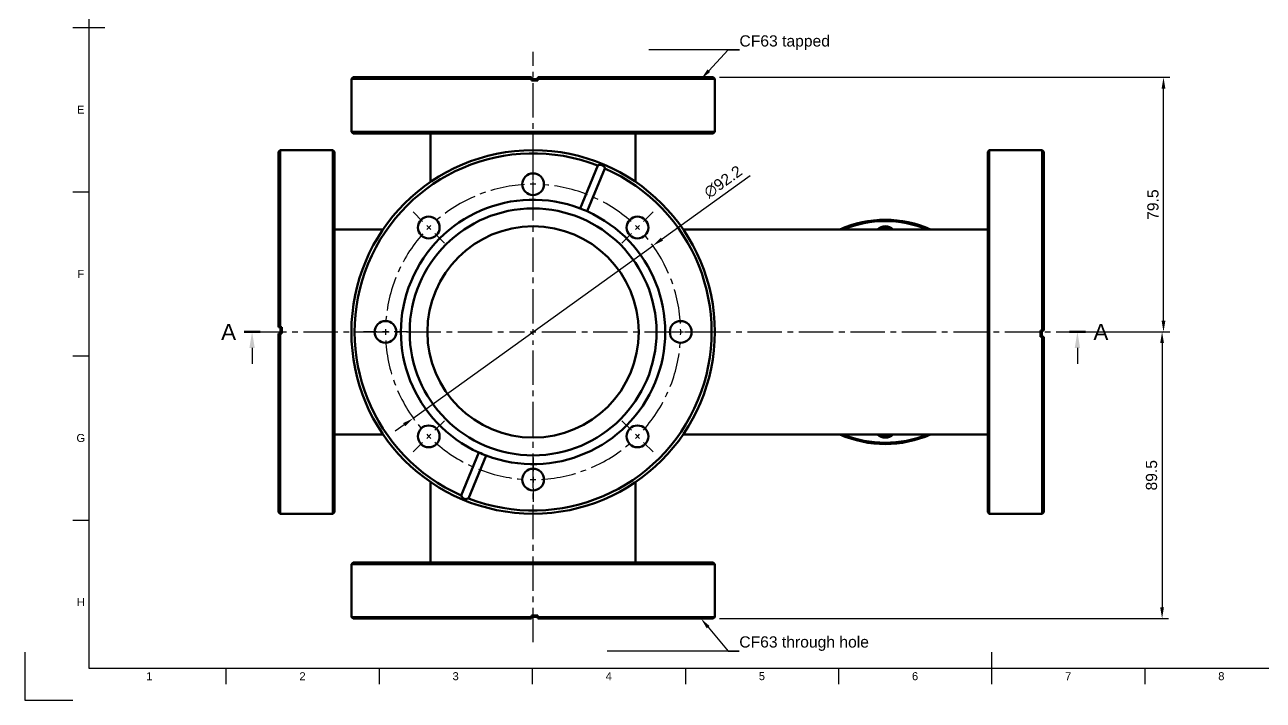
# Model space of a CAD drawing. Header units: millimetres. Extents: x 0 to 594, y 0 to 420.
# Drawn here: x 0 to 386.8, y 0 to 210.9 of the extents above; entities that cross this region are included whole.
import ezdxf
from ezdxf import colors
from ezdxf.entities.mleader import LeaderData, LeaderLine
from ezdxf.enums import TextEntityAlignment as Align
from ezdxf.math import Vec2, Vec3

# ---------------------------------------------------------------- set-up
doc = ezdxf.new("R2010")
doc.units = ezdxf.units.MM
doc.header["$LTSCALE"] = 0.75
doc.linetypes.add('CENTER2', pattern=[28.575, 19.05, -3.175, 3.175, -3.175])
for name, color, linetype, lineweight in [('Border', 7, 'Continuous', 25), ('FD_Dimensions', 7, 'Continuous', 25), ('Leaders', 7, 'Continuous', 25), ('Section Lines', 7, 'Continuous', 25), ('Smart Centers', 7, 'CENTER2', 25), ('Visible', 7, 'Continuous', 50)]:
    doc.layers.add(name, color=color, linetype=linetype, lineweight=lineweight)
doc.styles.add('FusionTitle', font='')
doc.styles.get("Standard").update_dxf_attribs({"font": 'arial.ttf'})
doc.styles.get('FusionTitle').set_extended_font_data('Arial Unicode MS')
doc.dimstyles.new('Dim-ISO-25', dxfattribs={"dimtxt": 3.5, "dimasz": 3.5, "dimexe": 2, "dimexo": 2, "dimgap": 1.5, "dimtad": 1, "dimzin": 12, "dimdsep": 46, "dimtxsty": 'Standard', "dimcen": 0, "dimazin": 3, "dimtp": 0.1, "dimtm": 0.1, "dimtfac": 0.714, "dimtmove": 0, "dimatfit": 3, "dimfxl": 1, "dimtzin": 12, "dimarcsym": 0})

# ---------------------------------------------------------------- blocks, each defined once
blk = doc.blocks.new('ISO_A2_SHEET')
at = {"layer": 'Border'}
for p, q in [((20, 410), (20, 10)), ((15, 210), (25, 210)), ((15, 158.75), (20, 158.75)), ((15, 107.5), (20, 107.5)), ((15, 56.25), (20, 56.25)), ((0, 15), (0, 0)), ((302, 15), (302, 5)), ((20, 10), (584, 10)), ((62.8335, 10), (62.8335, 5)), ((110.6668, 10), (110.6668, 5)), ((158.5001, 10), (158.5001, 5)), ((206.3334, 10), (206.3334, 5)), ((254.1667, 10), (254.1667, 5)), ((349.8333, 10), (349.8333, 5)), ((0, 0), (15, 0))]:
    blk.add_line(p, q, dxfattribs=at)
at = {"layer": 'Border', "style": 'FusionTitle'}
for s, p in [('E', (17.5, 184.375)), ('F', (17.5, 133.125)), ('G', (17.5, 81.875)), ('H', (17.5, 30.625)), ('1', (38.91685, 7.5)), ('2', (86.75015, 7.5)), ('3', (134.58345, 7.5)), ('4', (182.41675, 7.5)), ('5', (230.25005, 7.5)), ('6', (278.08335, 7.5)), ('7', (325.91665, 7.5)), ('8', (373.74995, 7.5))]:
    blk.add_text(s, height=2.5, dxfattribs=at).set_placement(p, align=Align.MIDDLE)
blk = doc.blocks.new('*U11')
at = {"layer": 'Smart Centers', "color": 0, "ltscale": 0.75, "transparency": 16777216}
for p, q in [((0, 2.678906), (0, 87.504096)), ((-87.774118, 0), (-2.678906, 0)), ((2.678906, 0), (170.018461, 0)), ((0, -96.866137), (0, -2.678906))]:
    blk.add_line(p, q, dxfattribs=at)
at = {"layer": 'Smart Centers', "color": 0, "linetype": 'Continuous', "ltscale": 0.75, "transparency": 16777216}
for p, q in [((-0.892969, 0), (0.892969, 0)), ((0, -0.892969), (0, 0.892969))]:
    blk.add_line(p, q, dxfattribs=at)
blk = doc.blocks.new('*D38')
at = {"layer": 'Defpoints', "color": 0, "transparency": 16777216}
for p in [(215.025122, 194.483001), (355.685313, 194.483001), (328.793583, 114.983001)]:
    blk.add_point(p, dxfattribs=at)
at = {"layer": 'FD_Dimensions', "lineweight": -2, "transparency": 16777216}
for p, q in [((217.025122, 194.483001), (357.685313, 194.483001)), ((355.685313, 118.483001), (355.685313, 190.983001)), ((330.793583, 114.983001), (357.685313, 114.983001))]:
    blk.add_line(p, q, dxfattribs=at)
at = {"layer": 'FD_Dimensions', "transparency": 16777216}
for points in [[(355.10198, 190.983001), (356.268646, 190.983001), (355.685313, 194.483001)], [(355.10198, 118.483001), (356.268646, 118.483001), (355.685313, 114.983001)]]:
    blk.add_solid(points, dxfattribs=at)
at = {"layer": 'FD_Dimensions', "color": 0, "transparency": 16777216, "insert": (352.398308, 154.733001), "char_height": 3.5, "attachment_point": 5, "rotation": 90}
blk.add_mtext('79.5', dxfattribs=at)
blk = doc.blocks.new('*D39')
at = {"layer": 'Defpoints', "color": 0, "transparency": 16777216}
for p in [(328.793583, 114.983001), (215.025122, 25.483001), (355.241065, 25.483001)]:
    blk.add_point(p, dxfattribs=at)
at = {"layer": 'FD_Dimensions', "lineweight": -2, "transparency": 16777216}
for p, q in [((330.793583, 114.983001), (357.241065, 114.983001)), ((355.241065, 111.483001), (355.241065, 28.983001)), ((217.025122, 25.483001), (357.241065, 25.483001))]:
    blk.add_line(p, q, dxfattribs=at)
at = {"layer": 'FD_Dimensions', "transparency": 16777216}
for points in [[(354.657732, 111.483001), (355.824399, 111.483001), (355.241065, 114.983001)], [(354.657732, 28.983001), (355.824399, 28.983001), (355.241065, 25.483001)]]:
    blk.add_solid(points, dxfattribs=at)
at = {"layer": 'FD_Dimensions', "color": 0, "transparency": 16777216, "insert": (351.95406, 70.233001), "char_height": 3.5, "attachment_point": 5, "rotation": 90}
blk.add_mtext('89.5', dxfattribs=at)
blk = doc.blocks.new('*U22')
at = {"layer": 'Smart Centers', "color": 0, "ltscale": 0.75, "transparency": 16777216}
for p, q in [((-34.491895, 34.491895), (-37.476659, 37.476659)), ((-27.718586, 27.718586), (-30.70335, 30.70335))]:
    blk.add_line(p, q, dxfattribs=at)
at = {"layer": 'Smart Centers', "color": 0, "linetype": 'Continuous', "ltscale": 0.75, "transparency": 16777216}
blk.add_line((-31.966198, 31.966198), (-33.229047, 33.229047), dxfattribs=at)
blk.add_arc((0, 0), 46.1, 133.890149, 136.109851, dxfattribs=at)
blk = doc.blocks.new('*U23')
at = {"layer": 'Smart Centers', "color": 0, "ltscale": 0.75, "transparency": 16777216}
for p, q in [((-48.778906, 0), (-53, 0)), ((-39.2, 0), (-43.421094, 0))]:
    blk.add_line(p, q, dxfattribs=at)
at = {"layer": 'Smart Centers', "color": 0, "linetype": 'Continuous', "ltscale": 0.75, "transparency": 16777216}
blk.add_line((-45.207031, 0), (-46.992969, 0), dxfattribs=at)
blk.add_arc((0, 0), 46.1, 178.890149, 181.109851, dxfattribs=at)
blk = doc.blocks.new('*U24')
at = {"layer": 'Smart Centers', "color": 0, "ltscale": 0.75, "transparency": 16777216}
for p, q in [((0, 48.778906), (0, 53)), ((0, 39.2), (0, 43.421094))]:
    blk.add_line(p, q, dxfattribs=at)
at = {"layer": 'Smart Centers', "color": 0, "linetype": 'Continuous', "ltscale": 0.75, "transparency": 16777216}
blk.add_line((0, 45.207031), (0, 46.992969), dxfattribs=at)
blk.add_arc((0, 0), 46.1, 88.890149, 91.109851, dxfattribs=at)
blk = doc.blocks.new('*U25')
at = {"layer": 'Smart Centers', "color": 0, "ltscale": 0.75, "transparency": 16777216}
for p, q in [((34.491895, 34.491895), (37.476659, 37.476659)), ((27.718586, 27.718586), (30.70335, 30.70335))]:
    blk.add_line(p, q, dxfattribs=at)
at = {"layer": 'Smart Centers', "color": 0, "linetype": 'Continuous', "ltscale": 0.75, "transparency": 16777216}
blk.add_line((31.966198, 31.966198), (33.229047, 33.229047), dxfattribs=at)
blk.add_arc((0, 0), 46.1, 43.890149, 46.109851, dxfattribs=at)
blk = doc.blocks.new('*U26')
at = {"layer": 'Smart Centers', "color": 0, "ltscale": 0.75, "transparency": 16777216}
for p, q in [((39.2, 0), (43.421094, 0)), ((48.778906, 0), (53, 0))]:
    blk.add_line(p, q, dxfattribs=at)
at = {"layer": 'Smart Centers', "color": 0, "linetype": 'Continuous', "ltscale": 0.75, "transparency": 16777216}
blk.add_line((45.207031, 0), (46.992969, 0), dxfattribs=at)
blk.add_arc((0, 0), 46.1, 358.890149, 1.109851, dxfattribs=at)
blk = doc.blocks.new('*U27')
at = {"layer": 'Smart Centers', "color": 0, "ltscale": 0.75, "transparency": 16777216}
for p, q in [((27.718586, -27.718586), (30.70335, -30.70335)), ((34.491895, -34.491895), (37.476659, -37.476659))]:
    blk.add_line(p, q, dxfattribs=at)
at = {"layer": 'Smart Centers', "color": 0, "linetype": 'Continuous', "ltscale": 0.75, "transparency": 16777216}
blk.add_line((31.966198, -31.966198), (33.229047, -33.229047), dxfattribs=at)
blk.add_arc((0, 0), 46.1, 313.890149, 316.109851, dxfattribs=at)
blk = doc.blocks.new('*U28')
at = {"layer": 'Smart Centers', "color": 0, "ltscale": 0.75, "transparency": 16777216}
for p, q in [((0, -39.2), (0, -43.421094)), ((0, -48.778906), (0, -53))]:
    blk.add_line(p, q, dxfattribs=at)
at = {"layer": 'Smart Centers', "color": 0, "linetype": 'Continuous', "ltscale": 0.75, "transparency": 16777216}
blk.add_line((0, -45.207031), (0, -46.992969), dxfattribs=at)
blk.add_arc((0, 0), 46.1, 268.890149, 271.109851, dxfattribs=at)
blk = doc.blocks.new('*U29')
at = {"layer": 'Smart Centers', "color": 0, "ltscale": 0.75, "transparency": 16777216}
for p, q in [((-27.718586, -27.718586), (-30.70335, -30.70335)), ((-34.491895, -34.491895), (-37.476659, -37.476659))]:
    blk.add_line(p, q, dxfattribs=at)
at = {"layer": 'Smart Centers', "color": 0, "linetype": 'Continuous', "ltscale": 0.75, "transparency": 16777216}
blk.add_line((-31.966198, -31.966198), (-33.229047, -33.229047), dxfattribs=at)
blk.add_arc((0, 0), 46.1, 223.890149, 226.109851, dxfattribs=at)
blk = doc.blocks.new('*U30')
at = {"layer": 'Smart Centers', "color": 0, "ltscale": 0.75, "transparency": 16777216}
for start, end in [(93.33, 131.67), (48.33, 86.67), (138.33, 176.67), (3.33, 41.67), (183.33, 221.67), (318.33, 356.67), (228.33, 266.67), (273.33, 311.67)]:
    blk.add_arc((0, 0), 46.1, start, end, dxfattribs=at)
for name in ['*U24', '*U22', '*U25', '*U23', '*U26', '*U29', '*U27', '*U28']:
    blk.add_blockref(name, (0, 0), dxfattribs=at)
blk = doc.blocks.new('*D40')
at = {"layer": 'Defpoints', "color": 0, "transparency": 16777216}
for p in [(196.200583, 141.900372), (121.349661, 88.06563)]:
    blk.add_point(p, dxfattribs=at)
at = {"layer": 'FD_Dimensions', "lineweight": -2, "transparency": 16777216}
for p, q in [((226.549529, 163.728128), (199.041996, 143.94399)), ((121.349661, 88.06563), (196.200583, 141.900372)), ((118.508249, 86.022012), (115.666836, 83.978394))]:
    blk.add_line(p, q, dxfattribs=at)
at = {"layer": 'FD_Dimensions', "transparency": 16777216}
for points in [[(198.701393, 144.417559), (199.382599, 143.470422), (196.200583, 141.900372)], [(118.167646, 86.495581), (118.848852, 85.548443), (121.349661, 88.06563)]]:
    blk.add_solid(points, dxfattribs=at)
at = {"layer": 'FD_Dimensions', "color": 0, "transparency": 16777216, "insert": (218.133842, 161.844793), "char_height": 3.5, "attachment_point": 5, "rotation": 35.72468497}
blk.add_mtext('∅92.2', dxfattribs=at)

msp = doc.modelspace()

# ---------------------------------------------------------------- linework, layer by layer
at = {"layer": 'Section Lines', "lineweight": 50}
for p, q in [((68.501, 114.983), (73.501, 114.983)), ((331.294, 114.983), (326.294, 114.983))]:
    msp.add_line(p, q, dxfattribs=at)
at = {"layer": 'Section Lines'}
for p, q in [((71.001, 109.983), (71.001, 104.983)), ((328.794, 109.983), (328.794, 104.983))]:
    msp.add_line(p, q, dxfattribs=at)
for points in [[(70.168, 109.983), (71.001, 114.983), (71.834, 109.983)], [(327.96, 109.983), (328.794, 114.983), (329.627, 109.983)]]:
    msp.add_solid(points, dxfattribs=at)
at = {"layer": 'Visible', "extrusion": (-1e-16, -1, 2.967e-13)}
for p, q in [((102.525, 194.483), (102.025, 193.983)), ((102.025, 193.983), (158.275, 193.983)), ((102.025, 193.983), (102.025, 177.483)), ((158.275, 194.483), (102.525, 194.483)), ((158.275, 194.483), (158.275, 193.983)), ((158.275, 193.483), (158.275, 193.983)), ((158.275, 193.883), (160.275, 193.883)), ((158.275, 193.483), (160.275, 193.483)), ((215.025, 194.483), (160.275, 194.483)), ((160.275, 193.983), (160.275, 194.483)), ((160.275, 193.983), (215.525, 193.983)), ((160.275, 193.983), (160.275, 193.483)), ((215.025, 194.483), (215.525, 193.983)), ((215.525, 193.983), (215.525, 177.483)), ((102.525, 176.983), (102.025, 177.483)), ((215.525, 177.483), (102.025, 177.483)), ((102.525, 176.983), (215.025, 176.983)), ((126.775, 176.983), (126.775, 161.851)), ((190.775, 176.983), (190.775, 161.851)), ((215.025, 176.983), (215.525, 177.483)), ((79.275, 171.233), (79.775, 171.733)), ((79.275, 171.233), (79.275, 116.483)), ((79.775, 116.483), (79.775, 171.733)), ((79.775, 171.733), (96.275, 171.733)), ((96.275, 171.733), (96.275, 58.233)), ((96.775, 171.233), (96.275, 171.733)), ((96.775, 58.733), (96.775, 171.233)), ((300.775, 171.233), (301.275, 171.733)), ((300.775, 171.233), (300.775, 58.733)), ((301.275, 58.233), (301.275, 171.733)), ((317.775, 171.733), (301.275, 171.733)), ((317.775, 171.733), (317.775, 115.483)), ((318.275, 171.233), (317.775, 171.733)), ((318.275, 115.483), (318.275, 171.233)), ((173.455, 153.559), (178.996, 166.937)), ((181.213, 166.018), (175.672, 152.641)), ((96.775, 146.983), (111.908, 146.983)), ((205.643, 146.983), (300.775, 146.983)), ((79.775, 116.483), (79.275, 116.483)), ((79.775, 116.483), (80.275, 116.483)), ((79.875, 114.483), (79.875, 116.483)), ((80.275, 114.483), (80.275, 116.483)), ((79.275, 114.483), (79.275, 58.733)), ((79.275, 114.483), (79.775, 114.483)), ((79.775, 58.233), (79.775, 114.483)), ((80.275, 114.483), (79.775, 114.483)), ((317.275, 115.483), (317.275, 113.483)), ((317.275, 115.483), (317.775, 115.483)), ((317.775, 113.483), (317.275, 113.483)), ((317.675, 115.483), (317.675, 113.483)), ((318.275, 115.483), (317.775, 115.483)), ((317.775, 113.483), (317.775, 58.233)), ((317.775, 113.483), (318.275, 113.483)), ((318.275, 58.733), (318.275, 113.483)), ((96.775, 82.983), (111.908, 82.983)), ((205.643, 82.983), (300.775, 82.983)), ((136.337, 63.948), (141.878, 77.325)), ((144.095, 76.407), (138.554, 63.029)), ((126.775, 68.116), (126.775, 42.983)), ((190.775, 68.116), (190.775, 42.983)), ((79.275, 58.733), (79.775, 58.233)), ((79.775, 58.233), (96.275, 58.233)), ((96.775, 58.733), (96.275, 58.233)), ((300.775, 58.733), (301.275, 58.233)), ((317.775, 58.233), (301.275, 58.233)), ((318.275, 58.733), (317.775, 58.233)), ((102.525, 42.983), (102.025, 42.483)), ((215.025, 42.983), (102.525, 42.983)), ((215.025, 42.983), (215.525, 42.483)), ((102.025, 42.483), (215.525, 42.483)), ((102.025, 25.983), (102.025, 42.483)), ((215.525, 25.983), (215.525, 42.483)), ((158.275, 25.983), (102.025, 25.983)), ((102.525, 25.483), (102.025, 25.983)), ((102.525, 25.483), (158.275, 25.483)), ((158.275, 26.483), (160.275, 26.483)), ((158.275, 25.983), (158.275, 26.483)), ((160.275, 26.083), (158.275, 26.083)), ((158.275, 25.983), (158.275, 25.483)), ((160.275, 26.483), (160.275, 25.983)), ((215.525, 25.983), (160.275, 25.983)), ((160.275, 25.483), (160.275, 25.983)), ((160.275, 25.483), (215.025, 25.483)), ((215.025, 25.483), (215.525, 25.983))]:
    msp.add_line(p, q, dxfattribs=at)
at = {"layer": 'Visible', "extrusion": (0, 0, -1)}
msp.add_circle((-158.775, 114.983), 56.75, dxfattribs=at)
at = {"layer": 'Visible'}
for centre, radius in [((158.775, 161.083), 3.4), ((158.775, 114.983), 38.548), ((126.177, 147.581), 3.4), ((191.373, 147.581), 3.4), ((158.775, 114.983), 33), ((112.675, 114.983), 3.4), ((204.875, 114.983), 3.4), ((126.177, 82.385), 3.4), ((191.373, 82.385), 3.4), ((158.775, 68.883), 3.4)]:
    msp.add_circle(centre, radius, dxfattribs=at)
for centre, radius, start, end in [((158.775, 114.983), 55.75, 68.73337, 246.26663), ((158.775, 114.983), 55.75, 248.73337, 66.26663), ((158.775, 114.983), 41.275, 69.16601, 245.83399), ((158.775, 114.983), 41.275, 249.16601, 65.83399), ((158.775, 114.983), 41.275, 65.83399, 69.16601), ((268.775, 114.983), 34.6, 67.64657, 112.35343), ((268.775, 144.333), 3.018, 61.41852, 118.58148), ((268.775, 114.983), 34.6, 247.64657, 292.35343), ((268.775, 85.633), 3.018, 241.41852, 298.58148), ((158.775, 114.983), 41.275, 245.83399, 249.16601)]:
    msp.add_arc(centre, radius, start, end, dxfattribs=at)
at = {"layer": 'Visible', "extrusion": (0, 0, -1)}
for centre, radius, start, end in [((-268.775, 114.983), 35, 66.10449, 113.89551), ((-268.775, 144.333), 3.65, 46.55438, 133.44562), ((-268.775, 114.983), 35, 246.10449, 293.89551), ((-268.775, 85.633), 3.65, 226.55438, 313.44562)]:
    msp.add_arc(centre, radius, start, end, dxfattribs=at)
at = {"layer": 'Visible'}
for points, knots in [([(181.213, 166.018), (181.198, 166.081), (181.178, 166.143), (181.092, 166.365), (180.992, 166.537), (180.783, 166.761), (180.704, 166.83), (180.531, 166.951), (180.437, 167.003), (180.241, 167.084), (180.138, 167.114), (179.931, 167.151), (179.826, 167.158), (179.519, 167.147), (179.327, 167.096), (179.109, 167), (179.052, 166.97), (178.996, 166.937)], [0.13094384, 0.13094384, 0.13094384, 0.13094384, 0.15480098, 0.15480098, 0.21842451, 0.21842451, 0.25023627, 0.25023627, 0.28204804, 0.28204804, 0.3138598, 0.3138598, 0.34567157, 0.34567157, 0.40929509, 0.40929509, 0.43315224, 0.43315224, 0.43315224, 0.43315224]), ([(136.337, 63.948), (136.352, 63.885), (136.372, 63.823), (136.458, 63.601), (136.558, 63.429), (136.767, 63.205), (136.846, 63.136), (137.019, 63.015), (137.113, 62.963), (137.309, 62.882), (137.412, 62.852), (137.62, 62.815), (137.725, 62.808), (138.031, 62.819), (138.224, 62.87), (138.441, 62.966), (138.499, 62.996), (138.554, 63.029)], [-0.43315224, -0.43315224, -0.43315224, -0.43315224, -0.40929509, -0.40929509, -0.34567157, -0.34567157, -0.3138598, -0.3138598, -0.28204804, -0.28204804, -0.25023627, -0.25023627, -0.21842451, -0.21842451, -0.15480098, -0.15480098, -0.13094384, -0.13094384, -0.13094384, -0.13094384])]:
    msp.add_open_spline(points, degree=3, knots=knots, dxfattribs=at)

# ---------------------------------------------------------------- block references
at = {"layer": 'Border'}
msp.add_blockref('ISO_A2_SHEET', (0, 0), dxfattribs=at)
at = {"layer": 'Smart Centers', "ltscale": 0.75}
for name in ['*U11', '*U30']:
    msp.add_blockref(name, (158.775, 114.983), dxfattribs=at)

# ---------------------------------------------------------------- texts
at = {"layer": 'Section Lines', "char_height": 5, "attachment_point": 5}
for insert in [(63.666, 114.983), (336.128, 114.983)]:
    msp.add_mtext('A', dxfattribs=dict(at, insert=insert))

# ---------------------------------------------------------------- dimensions: what is measured, and where the dimension line sits
at = {"layer": 'FD_Dimensions'}
for base, p2, picture, middle in [((355.685, 194.483), (215.025, 194.483), '*D38', (352.398, 154.733)), ((355.241, 25.483), (215.025, 25.483), '*D39', (351.954, 70.233))]:
    dim = msp.add_linear_dim(base=base, p1=(328.794, 114.983), p2=p2, angle=90, dimstyle='Dim-ISO-25', override={"dimlfac": 1, "dimclrd": 256, "dimclre": 256}, dxfattribs=at)
    dim.commit()
    dim.dimension.update_dxf_attribs({"geometry": picture, "text_midpoint": middle})
dim = msp.add_diameter_dim_2p(p1=(121.35, 88.066), p2=(196.201, 141.9), dimstyle='Dim-ISO-25', override={"dimlfac": 1, "dimclrd": 256, "dimclre": 256}, dxfattribs=at)
dim.commit()
dim.dimension.update_dxf_attribs({"geometry": '*D40', "text_midpoint": (220.11, 159.097), "dimtype": 163})

# ---------------------------------------------------------------- leaders
at = {"layer": 'Leaders'}
ml = msp.add_multileader_mtext('Standard', dxfattribs=at)
ml.set_content('CF63 tapped', color=256)
ml.set_leader_properties()
ml.build(insert=Vec2(0, 0))
ml.multileader.update_dxf_attribs({"text_left_attachment_type": 5, "text_right_attachment_type": 5, "dogleg_length": 3.5, "arrow_head_size": 3.5})
ctx = ml.context
ctx.base_point, ctx.char_height, ctx.arrow_head_size, ctx.landing_gap_size, ctx.plane_origin = Vec3(223.234, 203.067), 3.5, 3.5, 0, Vec3(207.46, 194.483)
ctx.left_attachment, ctx.right_attachment = 5, 5
notes = []
notes.append((ctx, [(0, (1, 1, 0), (219.734, 203.067), (1, 0), 3.5, [(0, [(211.277, 193.983)], 0, [])])]))
ctx.mtext.insert, ctx.mtext.flow_direction = Vec3(223.234, 207.598), 5
ml = msp.add_multileader_mtext('Standard', dxfattribs=at)
ml.set_content('CF63 through hole', color=256)
ml.set_leader_properties()
ml.build(insert=Vec2(0, 0))
ml.multileader.update_dxf_attribs({"text_left_attachment_type": 5, "text_right_attachment_type": 5, "dogleg_length": 3.5, "arrow_head_size": 3.5})
ctx = ml.context
ctx.base_point, ctx.char_height, ctx.arrow_head_size, ctx.landing_gap_size, ctx.plane_origin = Vec3(223.184, 15.361), 3.5, 3.5, 0, Vec3(209.704, 25.483)
ctx.left_attachment, ctx.right_attachment = 5, 5
notes.append((ctx, [(0, (1, 1, 0), (219.684, 15.361), (1, 0), 3.5, [(0, [(211.211, 25.483)], 0, [])])]))
ctx.mtext.insert, ctx.mtext.flow_direction = Vec3(223.184, 19.949), 5
for ctx, leaders in notes:
    for number, flags, end, landing, length, lines in leaders:
        leader = LeaderData()
        leader.index, (leader.has_last_leader_line, leader.has_dogleg_vector, leader.attachment_direction) = number, flags
        leader.last_leader_point, leader.dogleg_vector, leader.dogleg_length = Vec3(end), Vec3(landing), length
        for number, points, colour, breaks in lines:
            line = LeaderLine()
            line.index, line.vertices, line.color, line.breaks = number, Vec3.list(points), colors.encode_raw_color(colour), breaks
            leader.lines.append(line)
        ctx.leaders.append(leader)

doc.saveas('drawing.dxf')
